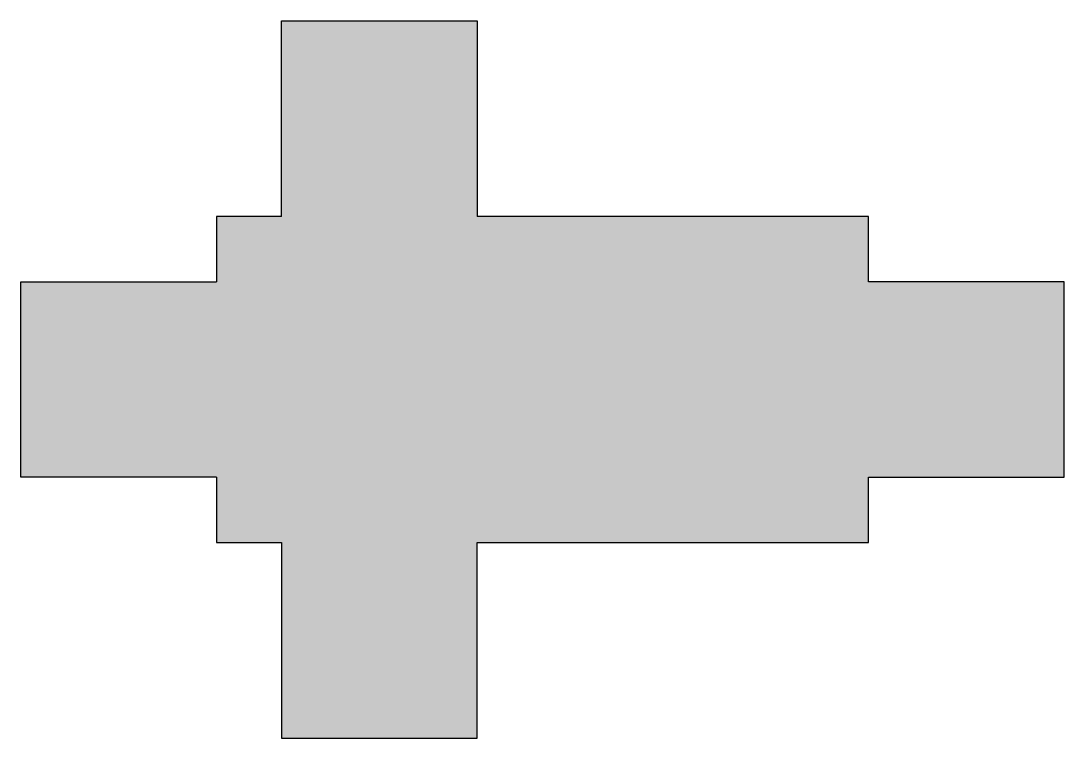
# Model space of a CAD drawing. Header units: millimetres. Extents: x -2914.374 to -2914.214, y 3749.907 to 3750.017.
import ezdxf

# ---------------------------------------------------------------- set-up
doc = ezdxf.new("R2010")
doc.units = ezdxf.units.MM
doc.layers.add('Ele_conduletes', color=2, linetype='Continuous')

msp = doc.modelspace()

# ---------------------------------------------------------------- hatches: boundary and pattern name
at = {"layer": 'Ele_conduletes'}
msp.add_hatch(color=1, dxfattribs=at).paths.add_polyline_path([(-2914.30447, 3749.93667), (-2914.24447, 3749.93667), (-2914.24447, 3749.94667), (-2914.21447, 3749.94667), (-2914.21447, 3749.97667), (-2914.24447, 3749.97667), (-2914.24447, 3749.98667), (-2914.30447, 3749.98667), (-2914.30447, 3750.01667), (-2914.33447, 3750.01667), (-2914.33447, 3749.98667), (-2914.34447, 3749.98667), (-2914.34447, 3749.97667), (-2914.37447, 3749.97667), (-2914.37447, 3749.94667), (-2914.34447, 3749.94667), (-2914.34447, 3749.93667), (-2914.33447, 3749.93667), (-2914.33447, 3749.90667), (-2914.30447, 3749.90667)])

# ---------------------------------------------------------------- linework, layer by layer
for p, q in [((-2914.33447, 3749.98667), (-2914.33447, 3750.01667)), ((-2914.33447, 3750.01667), (-2914.30447, 3750.01667)), ((-2914.30447, 3750.01667), (-2914.30447, 3749.98667)), ((-2914.34447, 3749.98667), (-2914.34447, 3749.97667)), ((-2914.33447, 3749.98667), (-2914.34447, 3749.98667)), ((-2914.24447, 3749.98667), (-2914.30447, 3749.98667)), ((-2914.24447, 3749.97667), (-2914.24447, 3749.98667)), ((-2914.37447, 3749.94667), (-2914.37447, 3749.97667)), ((-2914.37447, 3749.97667), (-2914.34447, 3749.97667)), ((-2914.21447, 3749.97667), (-2914.24447, 3749.97667)), ((-2914.21447, 3749.94667), (-2914.21447, 3749.97667)), ((-2914.34447, 3749.94667), (-2914.37447, 3749.94667)), ((-2914.34447, 3749.94667), (-2914.34447, 3749.93667)), ((-2914.24447, 3749.94667), (-2914.21447, 3749.94667)), ((-2914.24447, 3749.93667), (-2914.24447, 3749.94667)), ((-2914.34447, 3749.93667), (-2914.33447, 3749.93667)), ((-2914.33447, 3749.93667), (-2914.33447, 3749.90667)), ((-2914.30447, 3749.90667), (-2914.30447, 3749.93667)), ((-2914.30447, 3749.93667), (-2914.24447, 3749.93667)), ((-2914.33447, 3749.90667), (-2914.30447, 3749.90667))]:
    msp.add_line(p, q, dxfattribs=at)

doc.saveas('drawing.dxf')
